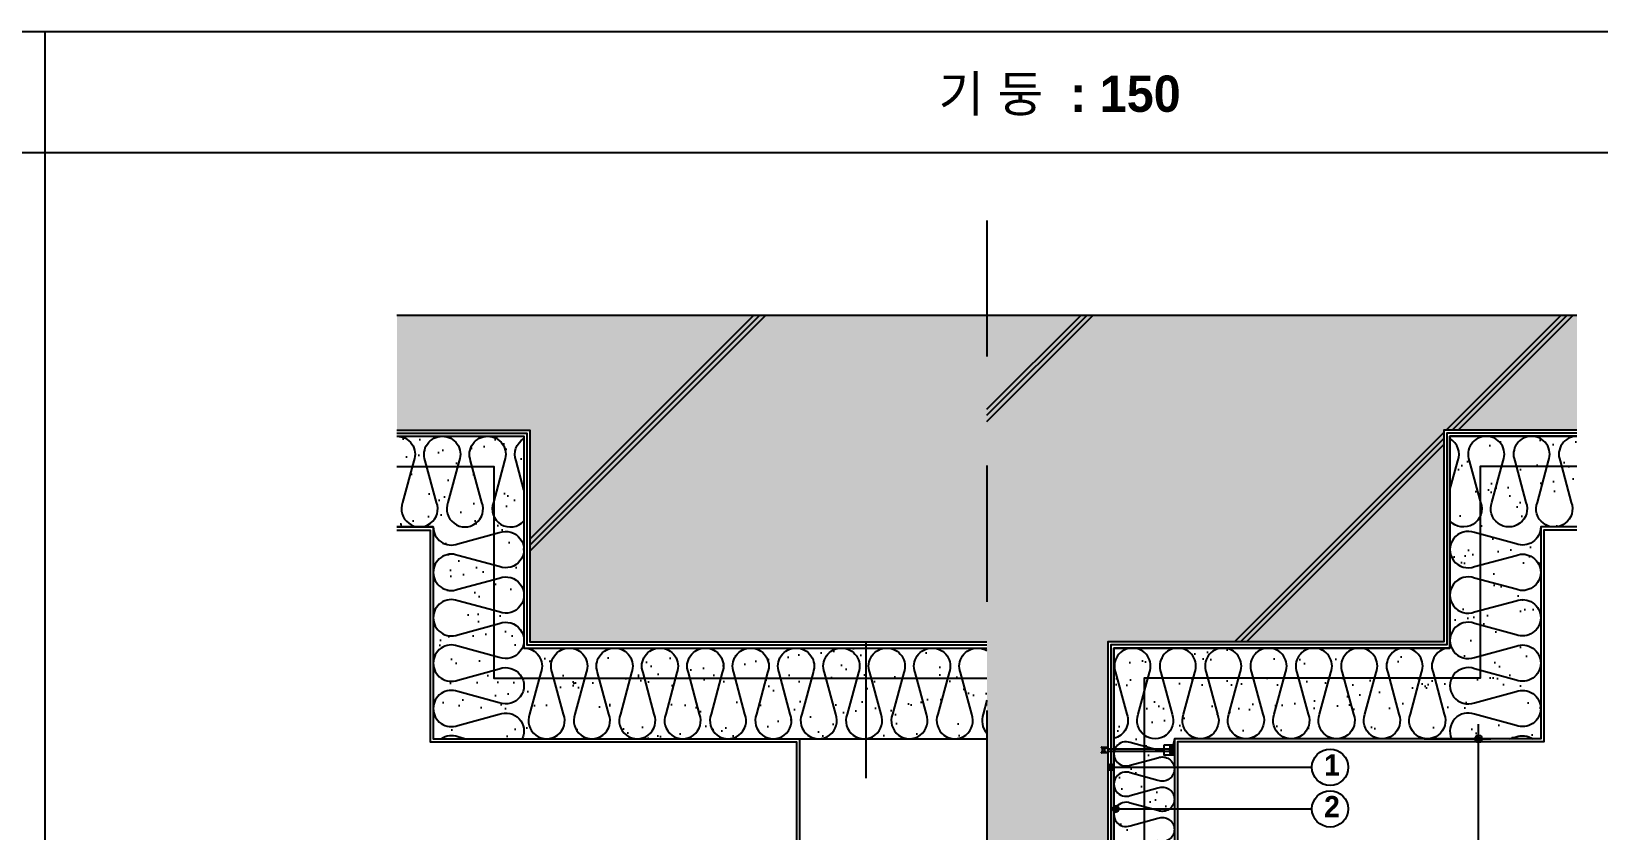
# Model space of a CAD drawing. Extents: x 0 to 33270, y 0 to 5940.
# Drawn here: x 28925 to 31517, y 4229 to 5550 of the extents above; entities that cross this region are included whole.
import ezdxf

# ---------------------------------------------------------------- set-up
doc = ezdxf.new("R2010")
doc.units = 0
doc.header["$LTSCALE"] = 300
doc.header["$MEASUREMENT"] = 0
doc.header["$PDSIZE"] = -2
doc.linetypes.add('JIS_02_0.7', pattern=[1.35, 0.75, -0.6])
doc.layers.get('0').update_dxf_attribs({"linetype": 'CONTINUOUS'})
doc.layers.get('Defpoints').update_dxf_attribs({"color": 143, "linetype": 'CONTINUOUS'})
for name, color, linetype in [('A-ANNO-GRA1', 7, 'CONTINUOUS'), ('A-ANNO-LEAD', 4, 'CONTINUOUS'), ('A-ANNO-TEXT1', 7, 'CONTINUOUS'), ('A-DIM', 7, 'CONTINUOUS'), ('col-so', 253, 'CONTINUOUS'), ('conc', 2, 'CONTINUOUS'), ('DIM', 7, 'CONTINUOUS'), ('HATCH', 5, 'CONTINUOUS'), ('tt1', 3, 'CONTINUOUS'), ('갈바륨', 6, 'CONTINUOUS'), ('단열', 251, 'CONTINUOUS'), ('볼트', 253, 'JIS_02_0.7'), ('점선', 5, 'JIS_02_0.7')]:
    doc.layers.add(name, color=color, linetype=linetype)
doc.styles.add('2020음성 1차', font='나눔고딕Bold.ttf')
doc.dimstyles.new('RI-DOT-150', dxfattribs={"dimscale": 150, "dimtxt": 3, "dimasz": 1, "dimexe": 2, "dimexo": 2, "dimgap": 1, "dimtad": 1, "dimdec": 0, "dimzin": 9, "dimdsep": 46, "dimtxsty": '2020음성 1차', "dimcen": 0, "dimclrd": 256, "dimclre": 256, "dimclrt": 3, "dimadec": 0, "dimazin": 0, "dimtm": 1e-09, "dimtfac": 1, "dimtdec": 0, "dimtix": 1, "dimtmove": 2, "dimatfit": 3, "dimfxl": 1.25, "dimtolj": 1, "dimtzin": 0, "dimlwd": -1, "dimlwe": -1, "dimarcsym": 0})

# ---------------------------------------------------------------- blocks, each defined once
blk = doc.blocks.new('DIMDOT')
at = {"layer": 'A-DIM', "color": 7, "linetype": 'Continuous'}
blk.add_line((-2, 0), (2, 0), dxfattribs=at)
for radius in [0.5, 0.25]:
    blk.add_circle((0, 0), radius, dxfattribs=at)
blk = doc.blocks.new('*D11')
at = {"layer": 'Defpoints', "color": 0}
for p in [(31208.3, 4381), (31318.3, 4381), (31208.3, 1537)]:
    blk.add_point(p, dxfattribs=at)
at = {"layer": 'DIM'}
for p, q in [((31228.3, 4381), (31338.3, 4381)), ((31318.3, 1549), (31318.3, 4369)), ((31228.3, 1537), (31338.3, 1537))]:
    blk.add_line(p, q, dxfattribs=at)
at = {"layer": 'DIM', "linetype": 'ByBlock', "xscale": 11.99999999999999, "yscale": 11.99999999999999, "zscale": 11.99999999999999}
for p, rotation in [((31318.3, 4381), 90), ((31318.3, 1537), 270)]:
    blk.add_blockref('DIMDOT', p, dxfattribs=dict(at, rotation=rotation))
at = {"layer": 'DIM', "color": 3, "ltscale": 10, "insert": (31286.9, 2959), "char_height": 40, "attachment_point": 5, "rotation": 90, "style": '2020음성 1차'}
blk.add_mtext('\\A1;VAR', dxfattribs=at)

msp = doc.modelspace()

# ---------------------------------------------------------------- hatches: boundary and pattern name
at = {"layer": 'col-so', "transparency": 33554687}
h = msp.add_hatch(color=256, dxfattribs=at)
h.dxf.hatch_style = 1
h.paths.add_polyline_path([(30505.2, 2892.9), (30705.2, 2892.9), (30705.2, 4541), (31260.9, 4541), (31260.9, 4891), (31480.9, 4891), (31480.9, 5081), (29529.6, 5081), (29529.6, 4891), (29749.6, 4891), (29749.6, 4541), (30505.2, 4541)])
h.paths.add_polyline_path([(30705.2, 2842.9), (30505.2, 2842.9), (30505.2, 1537), (29529.6, 1537), (29529.6, 1437), (30505.2, 1437), (30505.2, 1287), (29529.6, 1287), (29529.6, 1087), (31480.9, 1087), (31480.9, 1277), (30705.2, 1277)])
at = {"layer": 'HATCH'}
h = msp.add_hatch(dxfattribs=at)
h.set_pattern_fill('AR-SAND', color=256, scale=40, style=0)
h.set_pattern_definition([(37.5, (31800.7, 380), (-2.5197, 77.07295), [0, -60.8, 0, -68, 0, -65]), (7.5, (31800.7, 380), (70.791, 112.8858), [0, -32.8, 0, -54.8, 0, -21]), (327.5, (31751.5, 380), (124.5657, 0.2264), [0, -20, 0, -72, 0, -94]), (317.5, (31751.5, 380), (120.245, 35.107), [0, -10, 0, -47.2, 0, -54])])
h.paths.add_polyline_path([(29739.6, 4881), (29529.6, 4881), (29529.6, 4731), (29589.6, 4731), (29589.6, 4381), (30505.2, 4381), (30505.2, 4531), (29739.6, 4531)])
h = msp.add_hatch(dxfattribs=at)
h.set_pattern_fill('AR-SAND', color=256, scale=40, style=0)
h.set_pattern_definition([(37.5, (35581.06, 380), (-2.51973, 77.07295), [0, -60.8, 0, -68, 0, -65]), (7.5, (35581.06, 380), (70.791, 112.8858), [0, -32.8, 0, -54.8, 0, -21]), (327.5, (35531.86, 380), (124.5657, 0.22636), [0, -20, 0, -72, 0, -94]), (317.5, (35531.86, 380), (120.245, 35.107), [0, -10, 0, -47.2, 0, -54])])
h.paths.add_polyline_path([(31420.9, 4731), (31480.9, 4731), (31480.9, 4881), (31270.9, 4881), (31270.9, 4531), (30715.2, 4531), (30715.2, 2892.9), (30815.2, 2892.9), (30815.2, 4381), (31420.9, 4381)])

# ---------------------------------------------------------------- linework, layer by layer
msp.add_line((30815.2, 4354.2), (30815.2, 4370.8))
for points in [[(29529.6, 4891), (29749.6, 4891), (29749.6, 4541), (30505.2, 4541)], [(29529.6, 4886), (29744.6, 4886), (29744.6, 4536), (30505.2, 4536)], [(31480.9, 4891), (31260.9, 4891), (31260.9, 4541), (30705.2, 4541), (30705.2, 2892.9)], [(31480.9, 4886), (31265.9, 4886), (31265.9, 4536), (30710.2, 4536), (30710.2, 2892.9)]]:
    msp.add_lwpolyline(points)
msp.add_lwpolyline([(30798.2, 4371), (30815.2, 4371), (30815.2, 4354), (30798.2, 4354)], close=True)
at = {"layer": 'A-ANNO-GRA1'}
for p, q in [((28947.5, 5550), (28947.5, 550)), ((25400, 5350), (32495, 5350))]:
    msp.add_line(p, q, dxfattribs=at)
msp.add_lwpolyline([(32495, 550), (25400, 550), (25400, 5550), (32495, 5550)], close=True, dxfattribs=at)
at = {"layer": 'A-ANNO-LEAD', "linetype": 'Continuous'}
for p, q in [((30705.2, 4333.9), (31042.7, 4333.9)), ((30718.2, 4265.1), (31042.7, 4265.1))]:
    msp.add_line(p, q, dxfattribs=at)
at = {"layer": 'A-ANNO-LEAD', "linetype": 'Continuous', "const_width": 6.67}
for points in [[(30707, 4334.6, 1), (30713.5, 4333.2, 1)], [(30715, 4265.8, 1), (30721.5, 4264.4, 1)]]:
    msp.add_lwpolyline(points, format="xyb", close=True, dxfattribs=at)
at = {"layer": 'A-ANNO-TEXT1'}
for centre in [(31072.7, 4333.9), (31072.7, 4265.1)]:
    msp.add_circle(centre, 30, dxfattribs=at)
at = {"layer": 'conc'}
for p, q in [((29529.6, 5081), (31480.9, 5081)), ((29529.6, 4881), (29739.6, 4881)), ((29739.6, 4881), (29739.6, 4531)), ((31480.9, 4881), (31270.9, 4881)), ((29589.6, 4731), (29529.6, 4731)), ((29589.6, 4731), (29589.6, 4381)), ((29739.6, 4531), (30505.2, 4531)), ((29589.6, 4381), (30505.2, 4381))]:
    msp.add_line(p, q, dxfattribs=at)
for points in [[(29529.6, 4881), (29739.6, 4881), (29739.6, 4531), (30505.2, 4531)], [(29529.6, 4731), (29589.6, 4731), (29589.6, 4381), (30195.2, 4381), (30195.2, 2892.9)], [(31480.9, 4731), (31420.9, 4731), (31420.9, 4381), (30815.2, 4381), (30815.2, 2892.9)]]:
    msp.add_lwpolyline(points, dxfattribs=at)
at = {"layer": 'HATCH'}
for p, q in [((29749.6, 4710.9), (30119.7, 5081)), ((29749.6, 4700.9), (30129.7, 5081)), ((29749.6, 4690.9), (30139.7, 5081)), ((30505.2, 4925.5), (30660.8, 5081)), ((30505.2, 4915.5), (30670.8, 5081)), ((30505.2, 4905.5), (30680.8, 5081)), ((31264.6, 4891), (31454.6, 5081)), ((31274.6, 4891), (31464.6, 5081)), ((31284.6, 4891), (31474.6, 5081)), ((30914.6, 4541), (31260.9, 4887.3)), ((30924.6, 4541), (31260.9, 4877.3)), ((30934.6, 4541), (31260.9, 4867.3))]:
    msp.add_line(p, q, dxfattribs=at)
at = {"layer": 'tt1'}
for points in [[(31480.9, 4881), (31270.9, 4881), (31270.9, 4531), (30715.2, 4531), (30715.2, 2892.9)], [(29529.6, 4831), (29689.6, 4831), (29689.6, 4481), (30505.2, 4481)], [(31480.9, 4831), (31320.9, 4831), (31320.9, 4481), (30765.2, 4481), (30765.2, 2892.9)]]:
    msp.add_lwpolyline(points, dxfattribs=at)
at = {"layer": '갈바륨'}
for points in [[(29529.6, 4726), (29584.6, 4726), (29584.6, 4376), (30190.2, 4376), (30190.2, 2892.9)], [(31480.9, 4726), (31425.9, 4726), (31425.9, 4376), (30820.2, 4376), (30820.2, 2892.9)]]:
    msp.add_lwpolyline(points, dxfattribs=at)
at = {"layer": '단열', "color": 2}
msp.add_line((31270.9, 4881), (31270.9, 4531), dxfattribs=at)
at = {"layer": '단열', "color": 5}
for points in [[(29529.6, 4881, -0.524856), (29557.6, 4840.4), (29539, 4771.7, 1.449198), (29595.1, 4771.7), (29576.5, 4840.4, -0.524856), (29604.6, 4881, -0.524856)], [(29604.6, 4881, -0.524856), (29632.6, 4840.4), (29614, 4771.7, 1.449198), (29670.1, 4771.7), (29651.5, 4840.4, -0.524856), (29679.6, 4881, -0.524856)], [(29679.6, 4881, -0.524856), (29707.6, 4840.4), (29689, 4771.7, 0.834427), (29739.6, 4741.2, 0.834427)], [(29739.6, 4792.2), (29726.5, 4840.4, -0.367813), (29739.6, 4877)], [(31480.9, 4881, 0.524856), (31452.9, 4840.4), (31471.5, 4771.7, -1.449198), (31415.4, 4771.7), (31434, 4840.4, 0.524856), (31405.9, 4881, 0.524856), (31377.9, 4840.4), (31396.5, 4771.7, -1.449198), (31340.4, 4771.7), (31359, 4840.4, 0.524856), (31330.9, 4881, 0.524856), (31302.9, 4840.4), (31321.5, 4771.7, -0.834427), (31270.9, 4741.2)], [(31270.9, 4792.2), (31284, 4840.4, 0.367813), (31270.9, 4877)], [(29589.6, 4731, 0.524856), (29630.2, 4703), (29698.9, 4721.6, -1.449198), (29698.9, 4665.5), (29630.2, 4684.1, 0.524856), (29589.6, 4656, 0.524856), (29630.2, 4628), (29698.9, 4646.6, -1.449198), (29698.9, 4590.5), (29630.2, 4609.1, 0.524856), (29589.6, 4581, 0.524856), (29630.2, 4553), (29698.9, 4571.6, -1.449198), (29698.9, 4515.5), (29630.2, 4534.1, 0.524856), (29589.6, 4506, 0.524856), (29630.2, 4478), (29698.9, 4496.6, -1.449198), (29698.9, 4440.5), (29630.2, 4459.1, 0.524856), (29589.6, 4431, 0.524856), (29630.2, 4403), (29698.9, 4421.6, -0.670755), (29736.9, 4381, -0.670755)], [(31420.9, 4731, -0.524856), (31380.3, 4703), (31311.6, 4721.6, 1.449198), (31311.6, 4665.5), (31380.3, 4684.1, -0.524856), (31420.9, 4656, -0.524856), (31380.3, 4628), (31311.6, 4646.6, 1.449198), (31311.6, 4590.5), (31380.3, 4609.1, -0.524856), (31420.9, 4581, -0.524856), (31380.3, 4553), (31311.6, 4571.6, 1.449198), (31311.6, 4515.5), (31380.3, 4534.1, -0.524856), (31420.9, 4506, -0.524856), (31380.3, 4478), (31311.6, 4496.6, 1.449198), (31311.6, 4440.5), (31380.3, 4459.1, -0.524856), (31420.9, 4431, -0.524856), (31380.3, 4403), (31311.6, 4421.6, 0.670755), (31273.6, 4381, 0.670755)], [(29739.6, 4531, -0.524856), (29767.6, 4490.4), (29749, 4421.7, 1.449198), (29805.1, 4421.7), (29786.5, 4490.4, -0.524856), (29814.6, 4531, -0.524856)], [(29814.6, 4531, -0.524856), (29842.6, 4490.4), (29824, 4421.7, 1.449198), (29880.1, 4421.7), (29861.5, 4490.4, -0.524856), (29889.6, 4531, -0.524856)], [(29889.6, 4531, -0.524856), (29917.6, 4490.4), (29899, 4421.7, 1.449198), (29955.1, 4421.7), (29936.5, 4490.4, -0.524856), (29964.6, 4531, -0.524856)], [(29964.6, 4531, -0.524856), (29992.6, 4490.4), (29974, 4421.7, 1.449198), (30030.1, 4421.7), (30011.5, 4490.4, -0.524856), (30039.6, 4531, -0.524856)], [(30039.6, 4531, -0.524856), (30067.6, 4490.4), (30049, 4421.7, 1.449198), (30105.1, 4421.7), (30086.5, 4490.4, -0.524856), (30114.6, 4531, -0.524856)], [(30114.6, 4531, -0.524856), (30142.6, 4490.4), (30124, 4421.7, 1.449198), (30180.1, 4421.7), (30161.5, 4490.4, -0.524856), (30189.6, 4531, -0.524856)], [(30189.6, 4531, -0.524856), (30217.6, 4490.4), (30199, 4421.7, 1.449198), (30255.1, 4421.7), (30236.5, 4490.4, -0.524856), (30264.6, 4531, -0.524856)], [(30264.6, 4531, -0.524856), (30292.6, 4490.4), (30274, 4421.7, 1.449198), (30330.1, 4421.7), (30311.5, 4490.4, -0.524856), (30339.6, 4531, -0.524856)], [(30339.6, 4531, -0.524856), (30367.6, 4490.4), (30349, 4421.7, 1.449198), (30405.1, 4421.7), (30386.5, 4490.4, -0.524856), (30414.6, 4531, -0.524856)], [(30414.6, 4531, -0.524856), (30442.6, 4490.4), (30424, 4421.7, 1.449198), (30480.1, 4421.7), (30461.5, 4490.4, -0.524856), (30489.6, 4531, -0.524856)], [(30489.6, 4531, -0.138177), (30505.2, 4526.6, -0.138177)], [(31270.9, 4531, 0.524856), (31242.9, 4490.4), (31261.5, 4421.7, -1.449198), (31205.4, 4421.7), (31224, 4490.4, 0.524856), (31195.9, 4531, 0.524856), (31167.9, 4490.4), (31186.5, 4421.7, -1.449198), (31130.4, 4421.7), (31149, 4490.4, 0.524856), (31120.9, 4531, 0.524856), (31092.9, 4490.4), (31111.5, 4421.7, -1.449198), (31055.4, 4421.7), (31074, 4490.4, 0.524856), (31045.9, 4531, 0.524856), (31017.9, 4490.4), (31036.5, 4421.7, -1.449198), (30980.4, 4421.7), (30999, 4490.4, 0.524856), (30970.9, 4531, 0.524856), (30942.9, 4490.4), (30961.5, 4421.7, -1.449198), (30905.4, 4421.7), (30924, 4490.4, 0.524856), (30895.9, 4531, 0.524856), (30867.9, 4490.4), (30886.5, 4421.7, -1.449198), (30830.4, 4421.7), (30849, 4490.4, 0.524856), (30820.9, 4531, 0.524856), (30792.9, 4490.4), (30811.5, 4421.7, -1.449198), (30755.4, 4421.7), (30774, 4490.4, 0.524856), (30745.9, 4531, 0.524856), (30717.9, 4490.4), (30736.5, 4421.7, -0.453693), (30715.2, 4381.8, -0.453693)], [(30505.2, 4444.6), (30499, 4421.7, 0.287129), (30505.2, 4390.5)], [(29641.5, 4381), (29630.2, 4384.1, 0.241643), (29603, 4381, 0.241643)], [(30815.2, 4381, -0.131631), (30812.6, 4371, -0.131631)], [(31369, 4381), (31380.3, 4384.1, -0.241643), (31407.5, 4381)], [(30798.2, 4361.3, -0.129054), (30788.1, 4362.3), (30742.3, 4374.7, 1.449198), (30742.3, 4337.3), (30788.1, 4349.7, -0.524856), (30815.2, 4331, -0.524856), (30788.1, 4312.3), (30742.3, 4324.7, 1.449198), (30742.3, 4287.3), (30788.1, 4299.7, -0.524856), (30815.2, 4281, -0.524856), (30788.1, 4262.3), (30742.3, 4274.7, 1.449198), (30742.3, 4237.3), (30788.1, 4249.7, -0.524856), (30815.2, 4231, -0.524856), (30788.1, 4212.3)]]:
    msp.add_lwpolyline(points, format="xyb", dxfattribs=at)
at = {"layer": '단열'}
msp.add_lwpolyline([(30715.2, 2892.9), (30715.2, 4531), (31270.9, 4531), (31270.9, 4881), (31480.9, 4881)], dxfattribs=at)
at = {"layer": '볼트'}
for p, q in [((30694.9, 4367.3), (30699.7, 4367)), ((30694.9, 4366.2), (30704.9, 4366.2)), ((30694.9, 4358.9), (30704.9, 4358.9)), ((30694.9, 4357.7), (30699.7, 4358.1)), ((30696, 4365.1), (30696, 4360)), ((30699.7, 4367), (30704.9, 4367)), ((30699.7, 4363.3), (30699.7, 4361.8)), ((30699.7, 4358.1), (30704.9, 4358.1)), ((30702.7, 4358.9), (30704.9, 4358.9)), ((30706.1, 4364.4), (30807.9, 4364.4)), ((30706.1, 4360.7), (30807.9, 4360.7)), ((30807.9, 4368.6), (30807.9, 4356.5)), ((30807.9, 4364.7), (30811.6, 4364.7)), ((30807.9, 4360.7), (30807.9, 4364.4)), ((30807.9, 4360.3), (30811.6, 4360.3)), ((30808.3, 4369), (30814.9, 4369)), ((30808.3, 4356.1), (30814.9, 4356.1)), ((30808.6, 4369), (30808.6, 4356.1)), ((30809.4, 4369), (30809.4, 4356.1)), ((30810.1, 4369), (30810.1, 4356.1)), ((30810.8, 4369), (30810.8, 4356.1)), ((30811.6, 4369), (30811.6, 4356.1)), ((30811.6, 4364.6), (30814.9, 4364.6)), ((30811.6, 4360.5), (30814.9, 4360.5)), ((30815.3, 4368.6), (30815.3, 4364.9)), ((30815.3, 4360.1), (30815.3, 4356.5))]:
    msp.add_line(p, q, dxfattribs=at)
for centre, radius, start, end in [((30694.9, 4366.6), 0.737, 90, 165.5225), ((30694.9, 4367), 0.737, 194.4775, 270), ((30694.9, 4358.1), 0.737, 90, 165.5225), ((30694.9, 4358.5), 0.737, 194.4775, 270), ((30697.1, 4365.1), 1.11, 78.463, 180), ((30697.1, 4360), 1.11, 180, 281.537), ((30696.8, 4363.3), 2.95, 0, 78.463), ((30696.8, 4361.8), 2.95, 281.537, 0), ((30702.7, 4363.3), 2.95, 33.0557, 180), ((30702.7, 4361.8), 2.95, 180, 326.9443), ((30704.9, 4366.6), 0.368, 0, 90), ((30704.9, 4366.6), 0.368, 270, 0), ((30704.9, 4358.5), 0.368, 0, 90), ((30704.9, 4358.5), 0.368, 270, 0), ((30706.1, 4365.5), 1.11, 213.0557, 270), ((30706.1, 4359.6), 1.11, 90, 146.9443), ((30808.3, 4368.6), 0.368, 90, 180), ((30808.3, 4356.5), 0.368, 180, 270), ((30814.9, 4368.6), 0.368, 0, 90), ((30814.9, 4364.9), 0.368, 270, 0), ((30814.9, 4360.1), 0.368, 0, 90), ((30814.9, 4356.5), 0.368, 270, 0)]:
    msp.add_arc(centre, radius, start, end, dxfattribs=at)
at = {"layer": '점선'}
msp.add_line((30505.2, 5237.5), (30505.2, 2892.9), dxfattribs=at)
msp.add_lwpolyline([(29529.6, 4891), (29749.6, 4891), (29749.6, 4541), (30305.2, 4541), (30305.2, 2892.9)], dxfattribs=at)

# ---------------------------------------------------------------- texts
at = {"layer": 'A-ANNO-TEXT1', "style": '2020음성 1차'}
for s, height, p in [('기 둥  : 150', 60, (30425.3, 5417)), ('1', 35, (31062.8, 4320.2)), ('2', 35, (31062.8, 4251.4))]:
    msp.add_text(s, height=height, dxfattribs=at).set_placement(p)

# ---------------------------------------------------------------- dimensions: what is measured, and where the dimension line sits
at = {"layer": 'DIM', "linetype": 'Continuous'}
dim = msp.add_linear_dim(base=(31318.3, 4381), p1=(31208.3, 1537), p2=(31208.3, 4381), angle=90, text='VAR', dimstyle='RI-DOT-150', override={"dimscale": 10, "dimtxt": 4, "dimasz": 1.2, "dimlunit": 6, "dimblk1": 'DIMDOT', "dimblk2": 'DIMDOT', "dimsah": 1}, dxfattribs=at)
dim.commit()
dim.dimension.update_dxf_attribs({"geometry": '*D11', "text_midpoint": (31286.9, 2959)})

doc.saveas('drawing.dxf')
